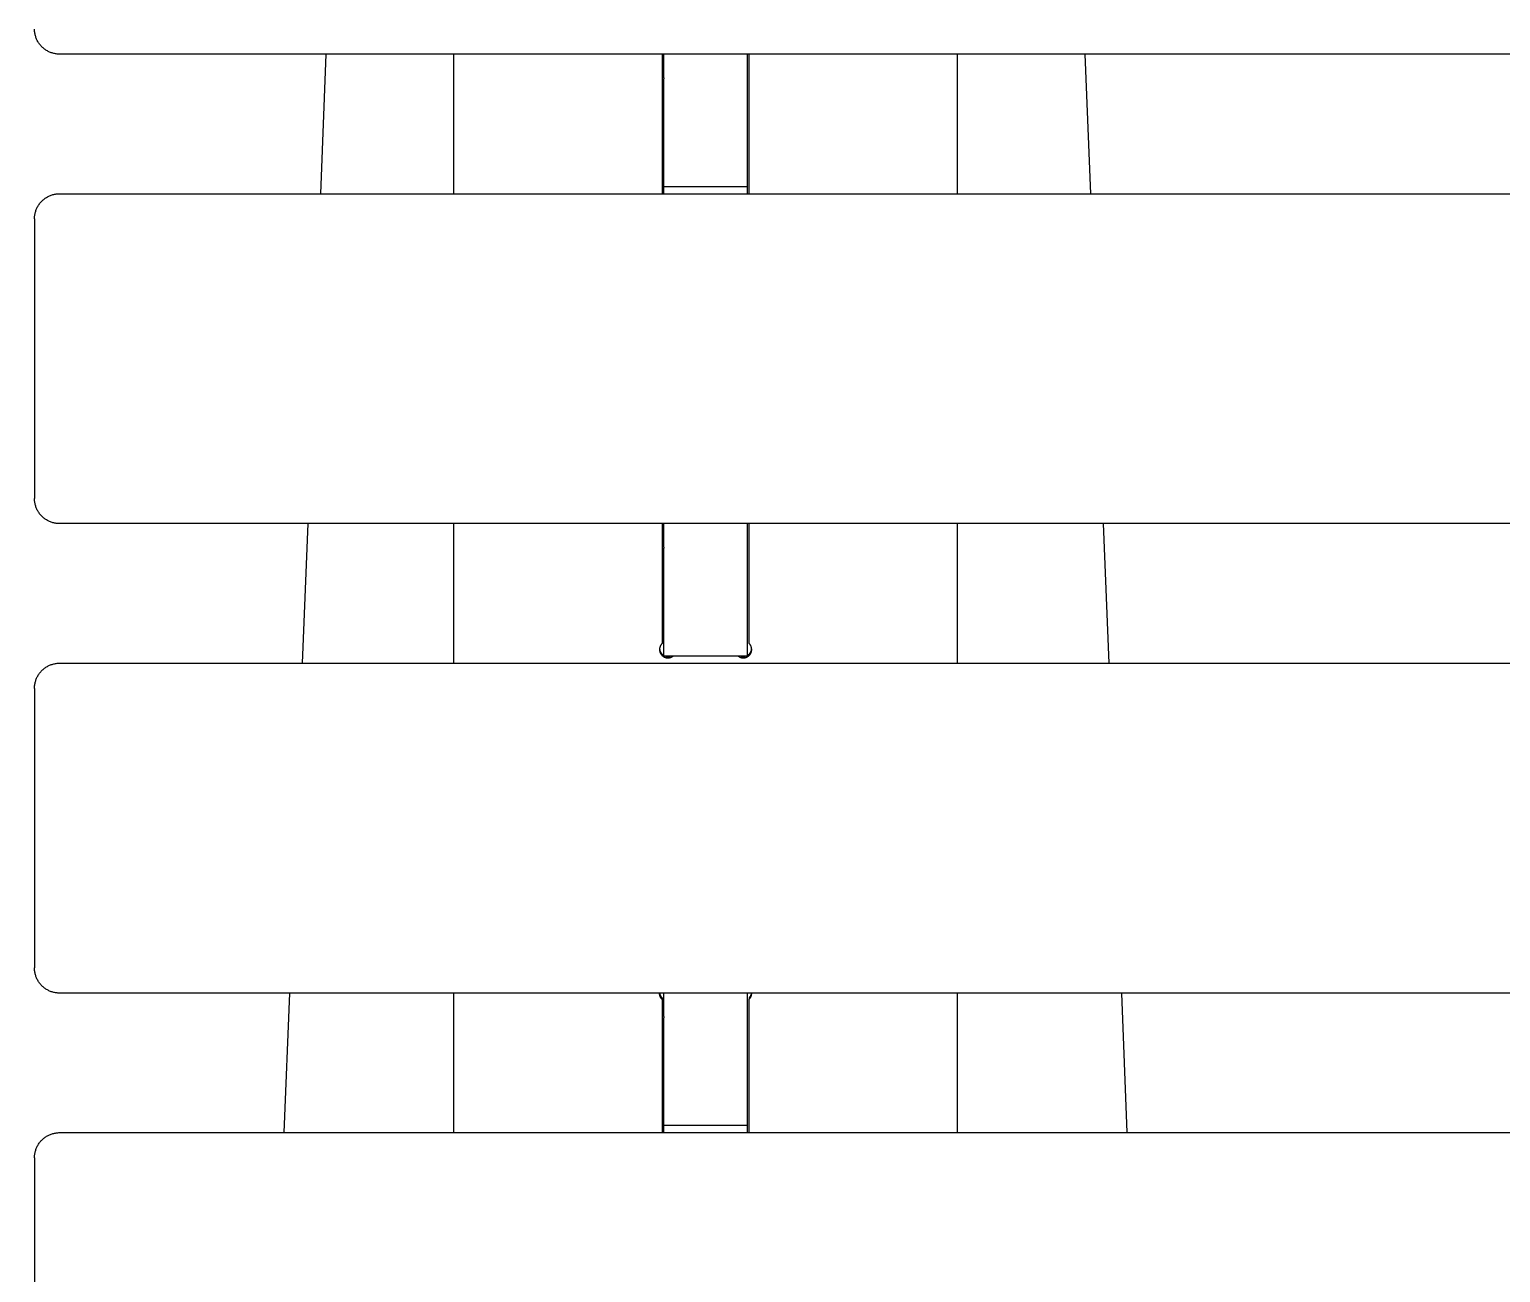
# Model space of a CAD drawing. Header units: inches. Extents: x -12 to 193, y -19 to 105.
# Drawn here: x -2.71 to 4.2, y 44.64 to 50.48 of the extents above; entities that cross this region are included whole.
import ezdxf

# ---------------------------------------------------------------- set-up
doc = ezdxf.new("R2010")
doc.units = ezdxf.units.IN
doc.layers.add('ZANO_R', color=7, linetype='Continuous', lineweight=0)
doc.layers.add('ZANO_W', color=1, linetype='Continuous', lineweight=0)
doc.styles.get("Standard").update_dxf_attribs({"font": 'arial.ttf'})
doc.dimstyles.new('amerykanie', dxfattribs={"dimtxt": 50, "dimasz": 50, "dimexe": 0.5, "dimexo": 0.5, "dimgap": 1, "dimtad": 1, "dimdec": 0, "dimzin": 0, "dimlunit": 5, "dimtxsty": 'Standard', "dimcen": 0.09, "dimclrd": 1, "dimclre": 1, "dimclrt": 1, "dimazin": 0, "dimtfac": 1, "dimtdec": 0, "dimtmove": 0, "dimatfit": 3, "dimfxl": 1, "dimtzin": 0, "dimarcsym": 1})

# ---------------------------------------------------------------- blocks, each defined once
blk = doc.blocks.new('*D361')
at = {"layer": 'ZANO_W', "color": 1, "lineweight": -2}
for p, q in [((-3.0661, 56.314), (-6.3842, 56.314)), ((-5.8842, 55.314), (-5.8842, 38.1438)), ((-3.0661, 37.1438), (-6.3842, 37.1438))]:
    blk.add_line(p, q, dxfattribs=at)
at = {"layer": 'ZANO_W', "color": 1}
for points in [[(-5.7175, 55.314), (-6.0509, 55.314), (-5.8842, 56.314)], [(-6.0509, 38.1438), (-5.7175, 38.1438), (-5.8842, 37.1438)]]:
    blk.add_solid(points, dxfattribs=at)
at = {"layer": 'ZANO_W', "color": 1, "insert": (-7.225, 46.7289), "char_height": 1.625, "attachment_point": 5, "rotation": 90}
blk.add_mtext('19 3/16', dxfattribs=at)

msp = doc.modelspace()

# ---------------------------------------------------------------- linework, layer by layer
at = {"layer": 'ZANO_R'}
for p, q in [((-2.68412, 50.47439), (-2.68419, 50.47842)), ((-2.68392, 50.47036), (-2.68412, 50.47439)), ((-2.68357, 50.46634), (-2.68392, 50.47036)), ((-2.68309, 50.46234), (-2.68357, 50.46634)), ((-2.68248, 50.45835), (-2.68309, 50.46234)), ((-2.68172, 50.45439), (-2.68248, 50.45835)), ((-2.68083, 50.45046), (-2.68172, 50.45439)), ((-2.67981, 50.44656), (-2.68083, 50.45046)), ((-2.67866, 50.44269), (-2.67981, 50.44656)), ((-2.67737, 50.43887), (-2.67866, 50.44269)), ((-2.67596, 50.43509), (-2.67737, 50.43887)), ((-2.67441, 50.43137), (-2.67596, 50.43509)), ((-2.67275, 50.4277), (-2.67441, 50.43137)), ((-2.67095, 50.42408), (-2.67275, 50.4277)), ((-2.66903, 50.42053), (-2.67095, 50.42408)), ((-2.667, 50.41705), (-2.66903, 50.42053)), ((-2.66484, 50.41364), (-2.667, 50.41705)), ((-2.66258, 50.41031), (-2.66484, 50.41364)), ((-2.66019, 50.40706), (-2.66258, 50.41031)), ((-2.6577, 50.40388), (-2.66019, 50.40706)), ((-2.6551, 50.4008), (-2.6577, 50.40388)), ((-2.6524, 50.39781), (-2.6551, 50.4008)), ((-2.6496, 50.39491), (-2.6524, 50.39781)), ((-2.6467, 50.3921), (-2.6496, 50.39491)), ((-2.64371, 50.3894), (-2.6467, 50.3921)), ((-2.64062, 50.3868), (-2.64371, 50.3894)), ((-2.63745, 50.38431), (-2.64062, 50.3868)), ((-2.63419, 50.38193), (-2.63745, 50.38431)), ((-2.63086, 50.37966), (-2.63419, 50.38193)), ((-2.62745, 50.37751), (-2.63086, 50.37966)), ((-2.62397, 50.37547), (-2.62745, 50.37751)), ((-2.62042, 50.37355), (-2.62397, 50.37547)), ((-2.61681, 50.37176), (-2.62042, 50.37355)), ((-2.61314, 50.37009), (-2.61681, 50.37176)), ((-2.60941, 50.36855), (-2.61314, 50.37009)), ((-2.60564, 50.36713), (-2.60941, 50.36855)), ((-2.60181, 50.36585), (-2.60564, 50.36713)), ((-2.59795, 50.36469), (-2.60181, 50.36585)), ((-2.59405, 50.36367), (-2.59795, 50.36469)), ((-2.59011, 50.36278), (-2.59405, 50.36367)), ((-2.58615, 50.36203), (-2.59011, 50.36278)), ((-2.58217, 50.36141), (-2.58615, 50.36203)), ((-2.57816, 50.36093), (-2.58217, 50.36141)), ((-2.57414, 50.36059), (-2.57816, 50.36093)), ((-2.57012, 50.36038), (-2.57414, 50.36059)), ((-2.56608, 50.36031), (-2.57012, 50.36038)), ((68.0638, 50.36031), (-2.56608, 50.36031)), ((-1.31632, 50.36031), (-1.34184, 49.70569)), ((-0.71569, 49.70569), (-0.71569, 50.36031)), ((0.26069, 50.36031), (0.26069, 49.70569)), ((0.26856, 50.25005), (0.26856, 50.36031)), ((0.66226, 50.25005), (0.66226, 50.36031)), ((0.67014, 49.70569), (0.67014, 50.36031)), ((1.64651, 50.36031), (1.64651, 49.70569)), ((2.27267, 49.70569), (2.24715, 50.36031)), ((0.26856, 50.25005), (0.26856, 50.24506)), ((0.26856, 49.85171), (0.26856, 50.24506)), ((0.66226, 50.24506), (0.66226, 50.25005)), ((0.66226, 49.85171), (0.66226, 50.24506)), ((0.26856, 49.73859), (0.26856, 49.85171)), ((0.66226, 49.73859), (0.66226, 49.85171)), ((0.66226, 49.73859), (0.26856, 49.73859)), ((0.26856, 49.70569), (0.26856, 49.73859)), ((0.66226, 49.70569), (0.66226, 49.73859)), ((-2.67095, 49.64192), (-2.66903, 49.64547)), ((-2.66903, 49.64547), (-2.667, 49.64895)), ((-2.667, 49.64895), (-2.66484, 49.65236)), ((-2.66484, 49.65236), (-2.66258, 49.6557)), ((-2.66258, 49.6557), (-2.66019, 49.65895)), ((-2.66019, 49.65895), (-2.6577, 49.66212)), ((-2.6577, 49.66212), (-2.6551, 49.66521)), ((-2.6551, 49.66521), (-2.6524, 49.6682)), ((-2.6524, 49.6682), (-2.6496, 49.6711)), ((-2.6496, 49.6711), (-2.6467, 49.6739)), ((-2.6467, 49.6739), (-2.64371, 49.6766)), ((-2.64371, 49.6766), (-2.64062, 49.6792)), ((-2.64062, 49.6792), (-2.63745, 49.68169)), ((-2.63745, 49.68169), (-2.63419, 49.68408)), ((-2.63419, 49.68408), (-2.63086, 49.68634)), ((-2.63086, 49.68634), (-2.62745, 49.6885)), ((-2.62745, 49.6885), (-2.62397, 49.69054)), ((-2.62397, 49.69054), (-2.62042, 49.69245)), ((-2.62042, 49.69245), (-2.61681, 49.69425)), ((-2.61681, 49.69425), (-2.61314, 49.69592)), ((-2.61314, 49.69592), (-2.60941, 49.69746)), ((-2.60941, 49.69746), (-2.60564, 49.69887)), ((-2.60564, 49.69887), (-2.60181, 49.70016)), ((-2.60181, 49.70016), (-2.59795, 49.70131)), ((-2.59795, 49.70131), (-2.59405, 49.70234)), ((-2.59405, 49.70234), (-2.59011, 49.70322)), ((-2.59011, 49.70322), (-2.58615, 49.70398)), ((-2.58615, 49.70398), (-2.58217, 49.70459)), ((-2.58217, 49.70459), (-2.57816, 49.70507)), ((-2.57816, 49.70507), (-2.57414, 49.70542)), ((-2.57414, 49.70542), (-2.57012, 49.70562)), ((-2.57012, 49.70562), (-2.56608, 49.70569)), ((-2.56608, 49.70569), (68.0638, 49.70569)), ((-2.68419, 49.58758), (-2.68412, 49.59162)), ((-2.68419, 49.58758), (-2.68419, 49.53438)), ((-2.68412, 49.59162), (-2.68392, 49.59564)), ((-2.68392, 49.59564), (-2.68357, 49.59966)), ((-2.68357, 49.59966), (-2.68309, 49.60367)), ((-2.68309, 49.60367), (-2.68248, 49.60765)), ((-2.68248, 49.60765), (-2.68172, 49.61161)), ((-2.68172, 49.61161), (-2.68083, 49.61555)), ((-2.68083, 49.61555), (-2.67981, 49.61945)), ((-2.67981, 49.61945), (-2.67866, 49.62331)), ((-2.67866, 49.62331), (-2.67737, 49.62714)), ((-2.67737, 49.62714), (-2.67596, 49.63091)), ((-2.67596, 49.63091), (-2.67441, 49.63464)), ((-2.67441, 49.63464), (-2.67275, 49.63831)), ((-2.67275, 49.63831), (-2.67095, 49.64192)), ((-2.68419, 49.53438), (-2.68419, 48.27567)), ((-2.68412, 48.27163), (-2.68419, 48.27567)), ((-2.68392, 48.26761), (-2.68412, 48.27163)), ((-2.68357, 48.26359), (-2.68392, 48.26761)), ((-2.68309, 48.25958), (-2.68357, 48.26359)), ((-2.68248, 48.2556), (-2.68309, 48.25958)), ((-2.68172, 48.25164), (-2.68248, 48.2556)), ((-2.68083, 48.2477), (-2.68172, 48.25164)), ((-2.67981, 48.2438), (-2.68083, 48.2477)), ((-2.67866, 48.23994), (-2.67981, 48.2438)), ((-2.67737, 48.23611), (-2.67866, 48.23994)), ((-2.67596, 48.23234), (-2.67737, 48.23611)), ((-2.67441, 48.22861), (-2.67596, 48.23234)), ((-2.67275, 48.22494), (-2.67441, 48.22861)), ((-2.67095, 48.22133), (-2.67275, 48.22494)), ((-2.66903, 48.21778), (-2.67095, 48.22133)), ((-2.667, 48.2143), (-2.66903, 48.21778)), ((-2.66484, 48.21089), (-2.667, 48.2143)), ((-2.66258, 48.20755), (-2.66484, 48.21089)), ((-2.66019, 48.2043), (-2.66258, 48.20755)), ((-2.6577, 48.20113), (-2.66019, 48.2043)), ((-2.6551, 48.19804), (-2.6577, 48.20113)), ((-2.6524, 48.19505), (-2.6551, 48.19804)), ((-2.6496, 48.19215), (-2.6524, 48.19505)), ((-2.6467, 48.18935), (-2.6496, 48.19215)), ((-2.64371, 48.18664), (-2.6467, 48.18935)), ((-2.64062, 48.18405), (-2.64371, 48.18664)), ((-2.63745, 48.18155), (-2.64062, 48.18405)), ((-2.63419, 48.17917), (-2.63745, 48.18155)), ((-2.63086, 48.1769), (-2.63419, 48.17917)), ((-2.62745, 48.17475), (-2.63086, 48.1769)), ((-2.62397, 48.17271), (-2.62745, 48.17475)), ((-2.62042, 48.1708), (-2.62397, 48.17271)), ((-2.61681, 48.169), (-2.62042, 48.1708)), ((-2.61314, 48.16733), (-2.61681, 48.169)), ((-2.60941, 48.16579), (-2.61314, 48.16733)), ((-2.60564, 48.16437), (-2.60941, 48.16579)), ((-2.60181, 48.16309), (-2.60564, 48.16437)), ((-2.59795, 48.16193), (-2.60181, 48.16309)), ((-2.59405, 48.16091), (-2.59795, 48.16193)), ((-2.59011, 48.16003), (-2.59405, 48.16091)), ((-2.58615, 48.15927), (-2.59011, 48.16003)), ((-2.58217, 48.15866), (-2.58615, 48.15927)), ((-2.57816, 48.15817), (-2.58217, 48.15866)), ((-2.57414, 48.15783), (-2.57816, 48.15817)), ((-2.57012, 48.15762), (-2.57414, 48.15783)), ((-2.56608, 48.15756), (-2.57012, 48.15762)), ((68.0638, 48.15756), (-2.56608, 48.15756)), ((-1.40219, 48.15756), (-1.42771, 47.50294)), ((-0.71569, 47.50294), (-0.71569, 48.15756)), ((0.26069, 48.15756), (0.26069, 47.59491)), ((0.26856, 48.04729), (0.26856, 48.15756)), ((0.66226, 48.04729), (0.66226, 48.15756)), ((0.67014, 47.59491), (0.67014, 48.15756)), ((1.64651, 48.15756), (1.64651, 47.50294)), ((2.35853, 47.50294), (2.33301, 48.15756)), ((0.26856, 48.04729), (0.26856, 48.0423)), ((0.26856, 47.64895), (0.26856, 48.0423)), ((0.66226, 48.0423), (0.66226, 48.04729)), ((0.66226, 47.64895), (0.66226, 48.0423)), ((0.26856, 47.53583), (0.26856, 47.64895)), ((0.66226, 47.53583), (0.66226, 47.64895)), ((0.24934, 47.57077), (0.24924, 47.56942)), ((0.24949, 47.57213), (0.24934, 47.57077)), ((0.24969, 47.57347), (0.24949, 47.57213)), ((0.24993, 47.57481), (0.24969, 47.57347)), ((0.25022, 47.57614), (0.24993, 47.57481)), ((0.25056, 47.57746), (0.25022, 47.57614)), ((0.25094, 47.57877), (0.25056, 47.57746)), ((0.25137, 47.58006), (0.25094, 47.57877)), ((0.25184, 47.58133), (0.25137, 47.58006)), ((0.25235, 47.58259), (0.25184, 47.58133)), ((0.25291, 47.58383), (0.25235, 47.58259)), ((0.25351, 47.58506), (0.25291, 47.58383)), ((0.25415, 47.58626), (0.25351, 47.58506)), ((0.25483, 47.58743), (0.25415, 47.58626)), ((0.25555, 47.58859), (0.25483, 47.58743)), ((0.25632, 47.58971), (0.25555, 47.58859)), ((0.25712, 47.59081), (0.25632, 47.58971)), ((0.25796, 47.59188), (0.25712, 47.59081)), ((0.25883, 47.59293), (0.25796, 47.59188)), ((0.25974, 47.59394), (0.25883, 47.59293)), ((0.26069, 47.59491), (0.25974, 47.59394)), ((0.67108, 47.59394), (0.67014, 47.59491)), ((0.67199, 47.59293), (0.67108, 47.59394)), ((0.67287, 47.59188), (0.67199, 47.59293)), ((0.6737, 47.59081), (0.67287, 47.59188)), ((0.67451, 47.58971), (0.6737, 47.59081)), ((0.67527, 47.58859), (0.67451, 47.58971)), ((0.67599, 47.58743), (0.67527, 47.58859)), ((0.67667, 47.58626), (0.67599, 47.58743)), ((0.67732, 47.58506), (0.67667, 47.58626)), ((0.67792, 47.58383), (0.67732, 47.58506)), ((0.67847, 47.58259), (0.67792, 47.58383)), ((0.67899, 47.58133), (0.67847, 47.58259)), ((0.67946, 47.58006), (0.67899, 47.58133)), ((0.67988, 47.57877), (0.67946, 47.58006)), ((0.68026, 47.57746), (0.67988, 47.57877)), ((0.6806, 47.57614), (0.68026, 47.57746)), ((0.68089, 47.57481), (0.6806, 47.57614)), ((0.68113, 47.57347), (0.68089, 47.57481)), ((0.68133, 47.57213), (0.68113, 47.57347)), ((0.68148, 47.57077), (0.68133, 47.57213)), ((0.68158, 47.56942), (0.68148, 47.57077)), ((-2.58615, 47.50122), (-2.58217, 47.50184)), ((-2.58217, 47.50184), (-2.57816, 47.50232)), ((-2.57816, 47.50232), (-2.57414, 47.50266)), ((-2.57414, 47.50266), (-2.57012, 47.50287)), ((-2.57012, 47.50287), (-2.56608, 47.50294)), ((-2.56608, 47.50294), (68.0638, 47.50294)), ((0.24918, 47.56806), (0.24917, 47.5667)), ((0.24917, 47.5667), (0.24921, 47.56534)), ((0.24924, 47.56942), (0.24918, 47.56806)), ((0.24921, 47.56534), (0.24929, 47.56398)), ((0.24929, 47.56398), (0.24943, 47.56262)), ((0.2493, 47.57043), (0.24943, 47.56909)), ((0.24943, 47.56909), (0.24961, 47.56776)), ((0.24943, 47.56262), (0.2496, 47.56128)), ((0.2496, 47.56128), (0.24983, 47.55993)), ((0.24961, 47.56776), (0.24984, 47.56644)), ((0.24983, 47.55993), (0.2501, 47.5586)), ((0.24984, 47.56644), (0.25011, 47.56513)), ((0.2501, 47.5586), (0.25042, 47.55728)), ((0.25011, 47.56513), (0.25043, 47.56383)), ((0.25042, 47.55728), (0.25078, 47.55597)), ((0.25043, 47.56383), (0.25079, 47.56253)), ((0.25078, 47.55597), (0.25119, 47.55467)), ((0.25079, 47.56253), (0.2512, 47.56126)), ((0.25119, 47.55467), (0.25164, 47.55338)), ((0.2512, 47.56126), (0.25164, 47.55999)), ((0.25164, 47.55999), (0.25213, 47.55874)), ((0.25164, 47.55338), (0.25213, 47.55212)), ((0.25213, 47.55874), (0.25267, 47.55751)), ((0.25213, 47.55212), (0.25267, 47.55087)), ((0.25267, 47.55751), (0.25324, 47.5563)), ((0.25267, 47.55087), (0.25326, 47.54964)), ((0.25324, 47.5563), (0.25386, 47.55511)), ((0.25326, 47.54964), (0.25388, 47.54843)), ((0.25386, 47.55511), (0.25451, 47.55394)), ((0.25388, 47.54843), (0.25455, 47.54724)), ((0.25451, 47.55394), (0.25521, 47.55279)), ((0.25455, 47.54724), (0.25525, 47.54608)), ((0.25521, 47.55279), (0.25594, 47.55167)), ((0.25525, 47.54608), (0.256, 47.54494)), ((0.25594, 47.55167), (0.25671, 47.55057)), ((0.256, 47.54494), (0.25679, 47.54383)), ((0.25671, 47.55057), (0.25752, 47.54951)), ((0.25679, 47.54383), (0.25761, 47.54275)), ((0.25752, 47.54951), (0.25837, 47.54846)), ((0.25761, 47.54275), (0.25847, 47.5417)), ((0.25837, 47.54846), (0.25925, 47.54745)), ((0.25847, 47.5417), (0.25937, 47.54067)), ((0.25925, 47.54745), (0.26016, 47.54647)), ((0.25937, 47.54067), (0.2603, 47.53968)), ((0.26016, 47.54647), (0.26111, 47.54552)), ((0.2603, 47.53968), (0.26126, 47.53872)), ((0.26111, 47.54552), (0.26209, 47.5446)), ((0.26126, 47.53872), (0.26226, 47.5378)), ((0.26209, 47.5446), (0.2631, 47.54372)), ((0.26226, 47.5378), (0.26329, 47.5369)), ((0.2631, 47.54372), (0.26414, 47.54287)), ((0.26329, 47.5369), (0.26435, 47.53605)), ((0.26414, 47.54287), (0.2652, 47.54206)), ((0.26435, 47.53605), (0.26543, 47.53523)), ((0.2652, 47.54206), (0.2663, 47.54129)), ((0.26543, 47.53523), (0.26655, 47.53445)), ((0.2663, 47.54129), (0.26742, 47.54055)), ((0.26655, 47.53445), (0.26769, 47.53371)), ((0.26742, 47.54055), (0.26856, 47.53985)), ((0.26769, 47.53371), (0.26886, 47.53301)), ((0.66226, 47.53583), (0.26856, 47.53583)), ((0.26886, 47.53301), (0.27005, 47.53235)), ((0.27005, 47.53235), (0.27126, 47.53174)), ((0.27126, 47.53174), (0.27249, 47.53116)), ((0.27249, 47.53116), (0.27374, 47.53063)), ((0.27374, 47.53063), (0.27501, 47.53014)), ((0.27501, 47.53014), (0.2763, 47.52969)), ((0.2763, 47.52969), (0.2776, 47.52929)), ((0.2776, 47.52929), (0.27891, 47.52894)), ((0.27806, 47.53583), (0.27934, 47.5355)), ((0.27891, 47.52894), (0.28024, 47.52863)), ((0.27934, 47.5355), (0.28064, 47.53521)), ((0.28024, 47.52863), (0.28157, 47.52837)), ((0.28064, 47.53521), (0.28194, 47.53497)), ((0.28157, 47.52837), (0.28292, 47.52815)), ((0.28194, 47.53497), (0.28325, 47.53477)), ((0.28292, 47.52815), (0.28427, 47.52798)), ((0.28325, 47.53477), (0.28456, 47.53462)), ((0.28427, 47.52798), (0.28562, 47.52786)), ((0.28456, 47.53462), (0.28588, 47.5345)), ((0.28562, 47.52786), (0.28698, 47.52778)), ((0.28588, 47.5345), (0.2872, 47.53444)), ((0.28698, 47.52778), (0.28834, 47.52775)), ((0.2872, 47.53444), (0.28853, 47.53442)), ((0.28834, 47.52775), (0.2897, 47.52777)), ((0.28853, 47.53442), (0.28985, 47.53444)), ((0.2897, 47.52777), (0.29106, 47.52783)), ((0.28985, 47.53444), (0.29117, 47.5345)), ((0.29106, 47.52783), (0.29242, 47.52794)), ((0.29117, 47.5345), (0.29249, 47.53462)), ((0.29242, 47.52794), (0.29377, 47.5281)), ((0.29249, 47.53462), (0.29381, 47.53477)), ((0.29377, 47.5281), (0.29511, 47.52831)), ((0.29381, 47.53477), (0.29512, 47.53497)), ((0.29511, 47.52831), (0.29645, 47.52856)), ((0.29512, 47.53497), (0.29642, 47.53521)), ((0.29642, 47.53521), (0.29771, 47.5355)), ((0.29645, 47.52856), (0.29778, 47.52885)), ((0.29771, 47.5355), (0.29899, 47.53583)), ((0.29778, 47.52885), (0.29909, 47.5292)), ((0.29909, 47.5292), (0.3004, 47.52958)), ((0.3004, 47.52958), (0.30169, 47.53002)), ((0.30169, 47.53002), (0.30296, 47.5305)), ((0.30296, 47.5305), (0.30422, 47.53102)), ((0.30422, 47.53102), (0.30546, 47.53158)), ((0.30546, 47.53158), (0.30667, 47.53219)), ((0.30667, 47.53219), (0.30787, 47.53284)), ((0.30787, 47.53284), (0.30904, 47.53353)), ((0.30904, 47.53353), (0.31019, 47.53426)), ((0.31019, 47.53426), (0.31131, 47.53502)), ((0.31131, 47.53502), (0.31241, 47.53583)), ((0.61841, 47.53583), (0.61951, 47.53502)), ((0.61951, 47.53502), (0.62063, 47.53426)), ((0.62063, 47.53426), (0.62178, 47.53353)), ((0.62178, 47.53353), (0.62295, 47.53284)), ((0.62295, 47.53284), (0.62415, 47.53219)), ((0.62415, 47.53219), (0.62537, 47.53158)), ((0.62537, 47.53158), (0.6266, 47.53102)), ((0.6266, 47.53102), (0.62786, 47.5305)), ((0.62786, 47.5305), (0.62913, 47.53002)), ((0.62913, 47.53002), (0.63042, 47.52958)), ((0.63042, 47.52958), (0.63173, 47.5292)), ((0.63173, 47.5292), (0.63304, 47.52885)), ((0.63183, 47.53583), (0.63311, 47.5355)), ((0.63304, 47.52885), (0.63437, 47.52856)), ((0.63311, 47.5355), (0.63441, 47.53521)), ((0.63437, 47.52856), (0.63571, 47.52831)), ((0.63441, 47.53521), (0.63571, 47.53497)), ((0.63571, 47.53497), (0.63702, 47.53477)), ((0.63571, 47.52831), (0.63705, 47.5281)), ((0.63702, 47.53477), (0.63833, 47.53462)), ((0.63705, 47.5281), (0.63841, 47.52794)), ((0.63833, 47.53462), (0.63965, 47.5345)), ((0.63841, 47.52794), (0.63976, 47.52783)), ((0.63965, 47.5345), (0.64097, 47.53444)), ((0.63976, 47.52783), (0.64112, 47.52777)), ((0.64097, 47.53444), (0.6423, 47.53442)), ((0.64112, 47.52777), (0.64248, 47.52775)), ((0.6423, 47.53442), (0.64362, 47.53444)), ((0.64248, 47.52775), (0.64384, 47.52778)), ((0.64362, 47.53444), (0.64494, 47.5345)), ((0.64384, 47.52778), (0.6452, 47.52786)), ((0.64494, 47.5345), (0.64626, 47.53462)), ((0.6452, 47.52786), (0.64656, 47.52798)), ((0.64626, 47.53462), (0.64758, 47.53477)), ((0.64656, 47.52798), (0.64791, 47.52815)), ((0.64758, 47.53477), (0.64889, 47.53497)), ((0.64791, 47.52815), (0.64925, 47.52837)), ((0.64889, 47.53497), (0.65019, 47.53521)), ((0.64925, 47.52837), (0.65058, 47.52863)), ((0.65019, 47.53521), (0.65148, 47.5355)), ((0.65058, 47.52863), (0.65191, 47.52894)), ((0.65148, 47.5355), (0.65276, 47.53583)), ((0.65191, 47.52894), (0.65322, 47.52929)), ((0.65322, 47.52929), (0.65452, 47.52969)), ((0.65452, 47.52969), (0.65581, 47.53014)), ((0.65581, 47.53014), (0.65708, 47.53063)), ((0.65708, 47.53063), (0.65833, 47.53116)), ((0.65833, 47.53116), (0.65956, 47.53174)), ((0.65956, 47.53174), (0.66077, 47.53235)), ((0.66077, 47.53235), (0.66196, 47.53301)), ((0.66196, 47.53301), (0.66313, 47.53371)), ((0.66226, 47.53985), (0.66341, 47.54055)), ((0.66313, 47.53371), (0.66427, 47.53445)), ((0.66341, 47.54055), (0.66453, 47.54129)), ((0.66427, 47.53445), (0.66539, 47.53523)), ((0.66453, 47.54129), (0.66562, 47.54206)), ((0.66539, 47.53523), (0.66648, 47.53605)), ((0.66562, 47.54206), (0.66669, 47.54287)), ((0.66648, 47.53605), (0.66754, 47.5369)), ((0.66669, 47.54287), (0.66773, 47.54372)), ((0.66754, 47.5369), (0.66856, 47.5378)), ((0.66773, 47.54372), (0.66874, 47.5446)), ((0.66856, 47.5378), (0.66956, 47.53872)), ((0.66874, 47.5446), (0.66971, 47.54552)), ((0.66956, 47.53872), (0.67053, 47.53968)), ((0.66971, 47.54552), (0.67066, 47.54647)), ((0.67053, 47.53968), (0.67146, 47.54067)), ((0.67066, 47.54647), (0.67157, 47.54745)), ((0.67146, 47.54067), (0.67235, 47.5417)), ((0.67157, 47.54745), (0.67245, 47.54846)), ((0.67235, 47.5417), (0.67321, 47.54275)), ((0.67245, 47.54846), (0.6733, 47.54951)), ((0.67321, 47.54275), (0.67404, 47.54383)), ((0.6733, 47.54951), (0.67411, 47.55057)), ((0.67404, 47.54383), (0.67482, 47.54494)), ((0.67411, 47.55057), (0.67488, 47.55167)), ((0.67482, 47.54494), (0.67557, 47.54608)), ((0.67488, 47.55167), (0.67561, 47.55279)), ((0.67557, 47.54608), (0.67628, 47.54724)), ((0.67561, 47.55279), (0.67631, 47.55394)), ((0.67628, 47.54724), (0.67694, 47.54843)), ((0.67631, 47.55394), (0.67696, 47.55511)), ((0.67694, 47.54843), (0.67757, 47.54964)), ((0.67696, 47.55511), (0.67758, 47.5563)), ((0.67757, 47.54964), (0.67815, 47.55087)), ((0.67758, 47.5563), (0.67816, 47.55751)), ((0.67815, 47.55087), (0.67869, 47.55212)), ((0.67816, 47.55751), (0.67869, 47.55874)), ((0.67869, 47.55874), (0.67918, 47.55999)), ((0.67869, 47.55212), (0.67918, 47.55338)), ((0.67918, 47.55999), (0.67963, 47.56126)), ((0.67918, 47.55338), (0.67964, 47.55467)), ((0.67963, 47.56126), (0.68003, 47.56253)), ((0.67964, 47.55467), (0.68004, 47.55597)), ((0.68003, 47.56253), (0.68039, 47.56383)), ((0.68004, 47.55597), (0.68041, 47.55728)), ((0.68039, 47.56383), (0.68071, 47.56513)), ((0.68041, 47.55728), (0.68072, 47.5586)), ((0.68071, 47.56513), (0.68098, 47.56644)), ((0.68072, 47.5586), (0.68099, 47.55993)), ((0.68098, 47.56644), (0.68121, 47.56776)), ((0.68099, 47.55993), (0.68122, 47.56128)), ((0.68121, 47.56776), (0.68139, 47.56909)), ((0.68122, 47.56128), (0.6814, 47.56262)), ((0.68139, 47.56909), (0.68153, 47.57043)), ((0.6814, 47.56262), (0.68153, 47.56398)), ((0.68153, 47.56398), (0.68161, 47.56534)), ((0.68164, 47.56806), (0.68158, 47.56942)), ((0.68161, 47.56534), (0.68165, 47.5667)), ((0.68165, 47.5667), (0.68164, 47.56806)), ((-2.67441, 47.43188), (-2.67275, 47.43555)), ((-2.67275, 47.43555), (-2.67095, 47.43917)), ((-2.67095, 47.43917), (-2.66903, 47.44271)), ((-2.66903, 47.44271), (-2.667, 47.44619)), ((-2.667, 47.44619), (-2.66484, 47.4496)), ((-2.66484, 47.4496), (-2.66258, 47.45294)), ((-2.66258, 47.45294), (-2.66019, 47.45619)), ((-2.66019, 47.45619), (-2.6577, 47.45936)), ((-2.6577, 47.45936), (-2.6551, 47.46245)), ((-2.6551, 47.46245), (-2.6524, 47.46544)), ((-2.6524, 47.46544), (-2.6496, 47.46834)), ((-2.6496, 47.46834), (-2.6467, 47.47115)), ((-2.6467, 47.47115), (-2.64371, 47.47385)), ((-2.64371, 47.47385), (-2.64062, 47.47645)), ((-2.64062, 47.47645), (-2.63745, 47.47894)), ((-2.63745, 47.47894), (-2.63419, 47.48132)), ((-2.63419, 47.48132), (-2.63086, 47.48359)), ((-2.63086, 47.48359), (-2.62745, 47.48574)), ((-2.62745, 47.48574), (-2.62397, 47.48778)), ((-2.62397, 47.48778), (-2.62042, 47.48969)), ((-2.62042, 47.48969), (-2.61681, 47.49149)), ((-2.61681, 47.49149), (-2.61314, 47.49316)), ((-2.61314, 47.49316), (-2.60941, 47.4947)), ((-2.60941, 47.4947), (-2.60564, 47.49612)), ((-2.60564, 47.49612), (-2.60181, 47.4974)), ((-2.60181, 47.4974), (-2.59795, 47.49856)), ((-2.59795, 47.49856), (-2.59405, 47.49958)), ((-2.59405, 47.49958), (-2.59011, 47.50047)), ((-2.59011, 47.50047), (-2.58615, 47.50122)), ((-2.68419, 47.38483), (-2.68412, 47.38886)), ((-2.68419, 47.38483), (-2.68419, 47.33163)), ((-2.68412, 47.38886), (-2.68392, 47.39289)), ((-2.68392, 47.39289), (-2.68357, 47.39691)), ((-2.68357, 47.39691), (-2.68309, 47.40091)), ((-2.68309, 47.40091), (-2.68248, 47.40489)), ((-2.68248, 47.40489), (-2.68172, 47.40886)), ((-2.68172, 47.40886), (-2.68083, 47.41279)), ((-2.68083, 47.41279), (-2.67981, 47.41669)), ((-2.67981, 47.41669), (-2.67866, 47.42056)), ((-2.67866, 47.42056), (-2.67737, 47.42438)), ((-2.67737, 47.42438), (-2.67596, 47.42816)), ((-2.67596, 47.42816), (-2.67441, 47.43188)), ((-2.68419, 47.33163), (-2.68419, 46.07291)), ((-2.68412, 46.06888), (-2.68419, 46.07291)), ((-2.68392, 46.06485), (-2.68412, 46.06888)), ((-2.68357, 46.06083), (-2.68392, 46.06485)), ((-2.68309, 46.05683), (-2.68357, 46.06083)), ((-2.68248, 46.05284), (-2.68309, 46.05683)), ((-2.68172, 46.04888), (-2.68248, 46.05284)), ((-2.68083, 46.04494), (-2.68172, 46.04888)), ((-2.67981, 46.04104), (-2.68083, 46.04494)), ((-2.67866, 46.03718), (-2.67981, 46.04104)), ((-2.67737, 46.03336), (-2.67866, 46.03718)), ((-2.67596, 46.02958), (-2.67737, 46.03336)), ((-2.67441, 46.02585), (-2.67596, 46.02958)), ((-2.67275, 46.02218), (-2.67441, 46.02585)), ((-2.67095, 46.01857), (-2.67275, 46.02218)), ((-2.66903, 46.01502), (-2.67095, 46.01857)), ((-2.667, 46.01154), (-2.66903, 46.01502)), ((-2.66484, 46.00813), (-2.667, 46.01154)), ((-2.66258, 46.0048), (-2.66484, 46.00813)), ((-2.66019, 46.00154), (-2.66258, 46.0048)), ((-2.6577, 45.99837), (-2.66019, 46.00154)), ((-2.6551, 45.99529), (-2.6577, 45.99837)), ((-2.6524, 45.99229), (-2.6551, 45.99529)), ((-2.6496, 45.98939), (-2.6524, 45.99229)), ((-2.6467, 45.98659), (-2.6496, 45.98939)), ((-2.64371, 45.98389), (-2.6467, 45.98659)), ((-2.64062, 45.98129), (-2.64371, 45.98389)), ((-2.63745, 45.9788), (-2.64062, 45.98129)), ((-2.63419, 45.97642), (-2.63745, 45.9788)), ((-2.63086, 45.97415), (-2.63419, 45.97642)), ((-2.62745, 45.97199), (-2.63086, 45.97415)), ((-2.62397, 45.96996), (-2.62745, 45.97199)), ((-2.62042, 45.96804), (-2.62397, 45.96996)), ((-2.61681, 45.96625), (-2.62042, 45.96804)), ((-2.61314, 45.96458), (-2.61681, 45.96625)), ((-2.60941, 45.96303), (-2.61314, 45.96458)), ((-2.60564, 45.96162), (-2.60941, 45.96303)), ((-2.60181, 45.96033), (-2.60564, 45.96162)), ((-2.59795, 45.95918), (-2.60181, 45.96033)), ((-2.59405, 45.95816), (-2.59795, 45.95918)), ((-2.59011, 45.95727), (-2.59405, 45.95816)), ((-2.58615, 45.95652), (-2.59011, 45.95727)), ((-2.58217, 45.9559), (-2.58615, 45.95652)), ((-2.57816, 45.95542), (-2.58217, 45.9559)), ((-2.57414, 45.95507), (-2.57816, 45.95542)), ((-2.57012, 45.95487), (-2.57414, 45.95507)), ((-2.56608, 45.9548), (-2.57012, 45.95487)), ((68.0638, 45.9548), (-2.56608, 45.9548)), ((-1.48806, 45.9548), (-1.51358, 45.30018)), ((-0.71569, 45.30018), (-0.71569, 45.9548)), ((0.24916, 45.95366), (0.24917, 45.955)), ((0.24918, 45.95232), (0.24916, 45.95366)), ((0.24926, 45.95099), (0.24918, 45.95232)), ((0.24938, 45.94966), (0.24926, 45.95099)), ((0.24954, 45.94833), (0.24938, 45.94966)), ((0.24975, 45.94701), (0.24954, 45.94833)), ((0.24957, 45.9548), (0.24978, 45.95349)), ((0.25, 45.9457), (0.24975, 45.94701)), ((0.24978, 45.95349), (0.25004, 45.95219)), ((0.2503, 45.94439), (0.25, 45.9457)), ((0.25004, 45.95219), (0.25034, 45.95089)), ((0.25064, 45.9431), (0.2503, 45.94439)), ((0.25034, 45.95089), (0.25068, 45.94961)), ((0.25103, 45.94182), (0.25064, 45.9431)), ((0.25068, 45.94961), (0.25107, 45.94834)), ((0.25146, 45.94056), (0.25103, 45.94182)), ((0.25107, 45.94834), (0.2515, 45.94709)), ((0.25193, 45.9393), (0.25146, 45.94056)), ((0.2515, 45.94709), (0.25197, 45.94585)), ((0.25244, 45.93807), (0.25193, 45.9393)), ((0.25197, 45.94585), (0.25249, 45.94462)), ((0.253, 45.93686), (0.25244, 45.93807)), ((0.25249, 45.94462), (0.25304, 45.94342)), ((0.2536, 45.93566), (0.253, 45.93686)), ((0.25304, 45.94342), (0.25364, 45.94223)), ((0.25423, 45.93448), (0.2536, 45.93566)), ((0.25364, 45.94223), (0.25427, 45.94107)), ((0.25491, 45.93333), (0.25423, 45.93448)), ((0.25427, 45.94107), (0.25495, 45.93992)), ((0.25563, 45.9322), (0.25491, 45.93333)), ((0.25495, 45.93992), (0.25566, 45.9388)), ((0.25638, 45.9311), (0.25563, 45.9322)), ((0.25566, 45.9388), (0.25641, 45.93771)), ((0.25717, 45.93002), (0.25638, 45.9311)), ((0.25641, 45.93771), (0.2572, 45.93664)), ((0.258, 45.92897), (0.25717, 45.93002)), ((0.2572, 45.93664), (0.25802, 45.9356)), ((0.25886, 45.92795), (0.258, 45.92897)), ((0.25802, 45.9356), (0.25887, 45.93458)), ((0.25976, 45.92696), (0.25886, 45.92795)), ((0.25887, 45.93458), (0.25976, 45.9336)), ((0.25976, 45.9336), (0.26069, 45.93265)), ((0.26069, 45.926), (0.25976, 45.92696)), ((0.26069, 45.93265), (0.26069, 45.926)), ((0.26069, 45.926), (0.26069, 45.30018)), ((0.26856, 45.84453), (0.26856, 45.9548)), ((0.66226, 45.84453), (0.66226, 45.9548)), ((0.67014, 45.93265), (0.67106, 45.9336)), ((0.67014, 45.93265), (0.67014, 45.926)), ((0.67014, 45.926), (0.67107, 45.92696)), ((0.67014, 45.30018), (0.67014, 45.926)), ((0.67106, 45.9336), (0.67195, 45.93458)), ((0.67107, 45.92696), (0.67196, 45.92795)), ((0.67195, 45.93458), (0.67281, 45.9356)), ((0.67196, 45.92795), (0.67282, 45.92897)), ((0.67281, 45.9356), (0.67363, 45.93664)), ((0.67282, 45.92897), (0.67365, 45.93002)), ((0.67363, 45.93664), (0.67441, 45.93771)), ((0.67365, 45.93002), (0.67444, 45.9311)), ((0.67441, 45.93771), (0.67516, 45.9388)), ((0.67444, 45.9311), (0.6752, 45.9322)), ((0.67516, 45.9388), (0.67588, 45.93992)), ((0.6752, 45.9322), (0.67591, 45.93333)), ((0.67588, 45.93992), (0.67655, 45.94107)), ((0.67591, 45.93333), (0.67659, 45.93448)), ((0.67655, 45.94107), (0.67718, 45.94223)), ((0.67659, 45.93448), (0.67723, 45.93566)), ((0.67718, 45.94223), (0.67778, 45.94342)), ((0.67723, 45.93566), (0.67782, 45.93686)), ((0.67778, 45.94342), (0.67834, 45.94462)), ((0.67782, 45.93686), (0.67838, 45.93807)), ((0.67834, 45.94462), (0.67885, 45.94585)), ((0.67838, 45.93807), (0.67889, 45.9393)), ((0.67885, 45.94585), (0.67932, 45.94709)), ((0.67889, 45.9393), (0.67936, 45.94056)), ((0.67932, 45.94709), (0.67975, 45.94834)), ((0.67936, 45.94056), (0.67979, 45.94182)), ((0.67975, 45.94834), (0.68014, 45.94961)), ((0.67979, 45.94182), (0.68018, 45.9431)), ((0.68014, 45.94961), (0.68048, 45.95089)), ((0.68018, 45.9431), (0.68052, 45.94439)), ((0.68048, 45.95089), (0.68079, 45.95219)), ((0.68052, 45.94439), (0.68082, 45.9457)), ((0.68079, 45.95219), (0.68104, 45.95349)), ((0.68082, 45.9457), (0.68107, 45.94701)), ((0.68104, 45.95349), (0.68126, 45.9548)), ((0.68107, 45.94701), (0.68128, 45.94833)), ((0.68128, 45.94833), (0.68145, 45.94966)), ((0.68145, 45.94966), (0.68157, 45.95099)), ((0.68157, 45.95099), (0.68164, 45.95232)), ((0.68164, 45.95232), (0.68167, 45.95366)), ((0.68167, 45.95366), (0.68165, 45.955)), ((1.64651, 45.9548), (1.64651, 45.30018)), ((2.4444, 45.30018), (2.41888, 45.9548)), ((0.26856, 45.84453), (0.26856, 45.83955)), ((0.26856, 45.4462), (0.26856, 45.83955)), ((0.66226, 45.83955), (0.66226, 45.84453)), ((0.66226, 45.4462), (0.66226, 45.83955)), ((0.26856, 45.33307), (0.26856, 45.4462)), ((0.66226, 45.33307), (0.66226, 45.4462)), ((-2.60941, 45.29195), (-2.60564, 45.29336)), ((-2.60564, 45.29336), (-2.60181, 45.29465)), ((-2.60181, 45.29465), (-2.59795, 45.2958)), ((-2.59795, 45.2958), (-2.59405, 45.29682)), ((-2.59405, 45.29682), (-2.59011, 45.29771)), ((-2.59011, 45.29771), (-2.58615, 45.29846)), ((-2.58615, 45.29846), (-2.58217, 45.29908)), ((-2.58217, 45.29908), (-2.57816, 45.29956)), ((-2.57816, 45.29956), (-2.57414, 45.2999)), ((-2.57414, 45.2999), (-2.57012, 45.30011)), ((-2.57012, 45.30011), (-2.56608, 45.30018)), ((-2.56608, 45.30018), (68.0638, 45.30018)), ((0.66226, 45.33307), (0.26856, 45.33307)), ((0.26856, 45.30018), (0.26856, 45.33307)), ((0.66226, 45.30018), (0.66226, 45.33307)), ((-2.67737, 45.22162), (-2.67596, 45.2254)), ((-2.67596, 45.2254), (-2.67441, 45.22913)), ((-2.67441, 45.22913), (-2.67275, 45.2328)), ((-2.67275, 45.2328), (-2.67095, 45.23641)), ((-2.67095, 45.23641), (-2.66903, 45.23996)), ((-2.66903, 45.23996), (-2.667, 45.24344)), ((-2.667, 45.24344), (-2.66484, 45.24685)), ((-2.66484, 45.24685), (-2.66258, 45.25018)), ((-2.66258, 45.25018), (-2.66019, 45.25344)), ((-2.66019, 45.25344), (-2.6577, 45.25661)), ((-2.6577, 45.25661), (-2.6551, 45.25969)), ((-2.6551, 45.25969), (-2.6524, 45.26269)), ((-2.6524, 45.26269), (-2.6496, 45.26559)), ((-2.6496, 45.26559), (-2.6467, 45.26839)), ((-2.6467, 45.26839), (-2.64371, 45.27109)), ((-2.64371, 45.27109), (-2.64062, 45.27369)), ((-2.64062, 45.27369), (-2.63745, 45.27618)), ((-2.63745, 45.27618), (-2.63419, 45.27856)), ((-2.63419, 45.27856), (-2.63086, 45.28083)), ((-2.63086, 45.28083), (-2.62745, 45.28299)), ((-2.62745, 45.28299), (-2.62397, 45.28502)), ((-2.62397, 45.28502), (-2.62042, 45.28694)), ((-2.62042, 45.28694), (-2.61681, 45.28873)), ((-2.61681, 45.28873), (-2.61314, 45.2904)), ((-2.61314, 45.2904), (-2.60941, 45.29195)), ((-2.68419, 45.18207), (-2.68412, 45.1861)), ((-2.68419, 45.18207), (-2.68419, 45.12887)), ((-2.68412, 45.1861), (-2.68392, 45.19013)), ((-2.68392, 45.19013), (-2.68357, 45.19415)), ((-2.68357, 45.19415), (-2.68309, 45.19815)), ((-2.68309, 45.19815), (-2.68248, 45.20214)), ((-2.68248, 45.20214), (-2.68172, 45.2061)), ((-2.68172, 45.2061), (-2.68083, 45.21003)), ((-2.68083, 45.21003), (-2.67981, 45.21394)), ((-2.67981, 45.21394), (-2.67866, 45.2178)), ((-2.67866, 45.2178), (-2.67737, 45.22162)), ((-2.68419, 45.12887), (-2.68419, 43.87015))]:
    msp.add_line(p, q, dxfattribs=at)

# ---------------------------------------------------------------- dimensions: what is measured, and where the dimension line sits
at = {"layer": 'ZANO_W'}
dim = msp.add_linear_dim(base=(-5.88421, 37.14377), p1=(-2.56608, 56.31396), p2=(-2.56608, 37.14377), angle=90, dimstyle='amerykanie', override={"dimtxt": 1.625, "dimasz": 1, "dimgap": 0.5, "dimdec": 4, "dimaunit": 1, "dimadec": 1, "dimtdec": 4, "dimtmove": 1, "dimfrac": 2}, dxfattribs=at)
dim.commit()
dim.dimension.update_dxf_attribs({"geometry": '*D361', "text_midpoint": (-7.22498, 46.72887)})

doc.saveas('drawing.dxf')
